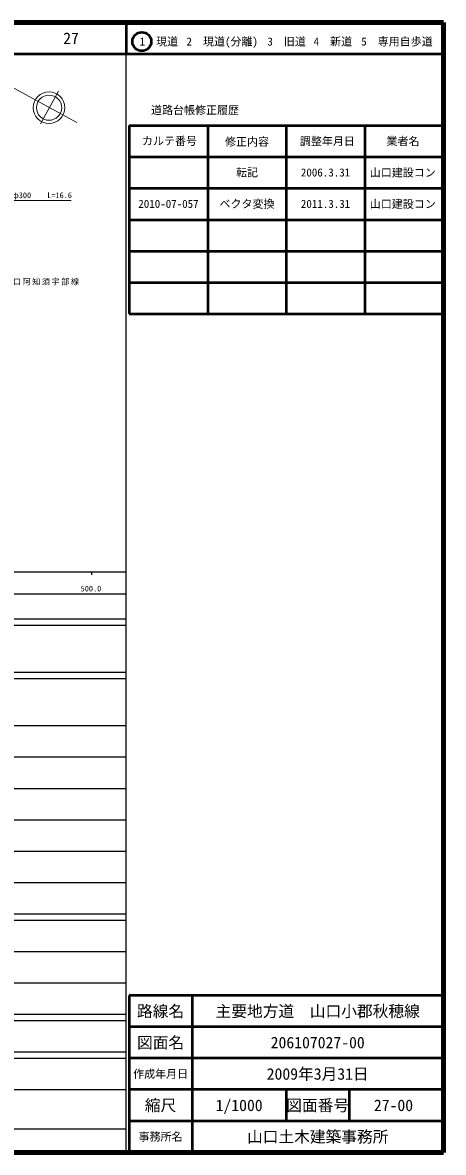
# Model space of a CAD drawing. Units: millimetres, scale not verified. Extents: x 40000 to 680000, y 20000 to 380000.
# Drawn here: x 546090 to 680000, y 20000 to 380000 of the extents above; entities that cross this region are included whole.
import ezdxf
from ezdxf.enums import TextEntityAlignment as Align

# ---------------------------------------------------------------- set-up
doc = ezdxf.new("R2010")
doc.units = ezdxf.units.MM
doc.header["$LTSCALE"] = 1000
for name, color, linetype, lineweight in [('M-BGD', 7, 'Continuous', 25), ('M-BGD-HTXT', 7, 'Continuous', 13), ('M-STR-HTXT', 7, 'Continuous', 13), ('M-TTL', 2, 'Continuous', 140), ('M-TTL-BAND', 7, 'Continuous', 25), ('M-TTL-FRAM', 2, 'Continuous', 50), ('M-TTL-LINE', 7, 'Continuous', 50)]:
    doc.layers.add(name, color=color, linetype=linetype, lineweight=lineweight)
doc.layers.add('M-TTL-TXT', color=7, linetype='Continuous')
doc.styles.add('ＭＳ ゴシック', font='')
doc.styles.get('ＭＳ ゴシック').set_extended_font_data('MS Gothic')

msp = doc.modelspace()

# ---------------------------------------------------------------- linework, layer by layer
at = {"layer": 'M-BGD-HTXT'}
for p, q in [((563348, 348160), (541423, 360173)), ((551751, 347696), (557525, 358157))]:
    msp.add_line(p, q, dxfattribs=at)
for radius in [5016, 4013]:
    msp.add_circle((554505, 352883), radius, dxfattribs=at)
at = {"layer": 'M-STR-HTXT'}
msp.add_line((530094, 323316), (561544, 323316), dxfattribs=at)
at = {"layer": 'M-TTL'}
for p, q in [((680000, 380000), (40000, 380000)), ((680000, 20000), (680000, 380000)), ((40000, 20000), (680000, 20000))]:
    msp.add_line(p, q, dxfattribs=at)
at = {"layer": 'M-TTL-BAND'}
for p, q in [((579000, 20000), (579000, 370000)), ((40000, 205000), (579000, 205000)), ((568000, 205000), (568000, 204000)), ((68000, 198000), (579000, 198000)), ((40000, 190000), (579000, 190000)), ((40000, 188000), (579000, 188000)), ((40000, 173000), (579000, 173000)), ((40000, 171000), (579000, 171000)), ((40000, 156000), (579000, 156000)), ((46000, 146000), (579000, 146000)), ((52000, 136000), (579000, 136000)), ((46000, 126000), (579000, 126000)), ((52000, 116000), (579000, 116000)), ((46000, 106000), (579000, 106000)), ((40000, 96000), (579000, 96000)), ((40000, 94000), (579000, 94000)), ((49000, 84000), (579000, 84000)), ((40000, 74000), (579000, 74000)), ((40000, 64000), (579000, 64000)), ((40000, 62000), (579000, 62000)), ((40000, 52000), (579000, 52000)), ((40000, 50000), (579000, 50000)), ((40000, 40000), (579000, 40000)), ((68000, 27500), (579000, 27500))]:
    msp.add_line(p, q, dxfattribs=at)
at = {"layer": 'M-TTL-FRAM'}
for p, q in [((580000, 347197), (580000, 287197)), ((580000, 347197), (680000, 347197)), ((580000, 287197), (680000, 287197)), ((680000, 70000), (580000, 70000)), ((580000, 70000), (580000, 20000))]:
    msp.add_line(p, q, dxfattribs=at)
at = {"layer": 'M-TTL-LINE'}
for p, q in [((579000, 380000), (579000, 370000)), ((40000, 370000), (680000, 370000)), ((605000, 347197), (605000, 287197)), ((630000, 347197), (630000, 287197)), ((655000, 347197), (655000, 287197)), ((580000, 337197), (680000, 337197)), ((580000, 327197), (680000, 327197)), ((580000, 317197), (680000, 317197)), ((580000, 307197), (680000, 307197)), ((580000, 297197), (680000, 297197)), ((600000, 70000), (600000, 20000)), ((680000, 60000), (580000, 60000)), ((680000, 50000), (580000, 50000)), ((680000, 40000), (580000, 40000)), ((630000, 40000), (630000, 30000)), ((650000, 40000), (650000, 30000)), ((680000, 30000), (580000, 30000))]:
    msp.add_line(p, q, dxfattribs=at)
msp.add_circle((584031, 373958), 3000, dxfattribs=at)

# ---------------------------------------------------------------- texts
at = {"layer": 'M-BGD', "insert": (544528, 296316), "char_height": 1833, "attachment_point": 8, "style": 'ＭＳ ゴシック'}
msp.add_mtext('\\T1.2;一般県道\u3000山口阿知須宇部線', dxfattribs=at)
at = {"layer": 'M-STR-HTXT', "style": 'ＭＳ ゴシック'}
msp.add_text('ヒューム管φ300\u3000\u3000L=16.6', height=1833, dxfattribs=at).set_placement((545919, 323516), align=Align.BOTTOM_CENTER)
at = {"layer": 'M-TTL-BAND', "style": 'ＭＳ ゴシック'}
msp.add_text('500.0', height=1833, dxfattribs=at).set_placement((567844, 198195), align=Align.BOTTOM_CENTER)
at = {"layer": 'M-TTL-TXT', "style": 'ＭＳ ゴシック'}
for s, height, p in [('27', 3666, (561497, 375000)), ('1\u3000現道', 2566, (589448, 373958)), ('2\u3000現道(分離)', 2566, (609619, 373958)), ('3\u3000旧道', 2566, (630121, 373958)), ('4\u3000新道', 2566, (644824, 373958)), ('5\u3000専用自歩道', 2566, (665228, 373958)), ('道路台帳修正履歴', 2566, (600968, 352113)), ('カルテ番号', 2566, (592839, 342277)), ('修正内容', 2566, (617509, 342023)), ('調整年月日', 2566, (643089, 342197)), ('業者名', 2566, (667134, 342197)), ('転記', 2566, (617500, 332245)), ('2006.3.31', 2566, (642500, 332245)), ('山口建設コン', 2566, (667077, 332189)), ('2010-07-057', 2566, (592500, 322245)), ('ベクタ変換', 2566, (617500, 322245)), ('2011.3.31', 2566, (642500, 322245)), ('山口建設コン', 2566, (667077, 322189)), ('路線名', 3666, (590000, 65000)), ('路線名', 3666, (590000, 65000)), ('主要地方道\u3000山口小郡秋穂線', 3666, (640000, 65000)), ('図面名', 3666, (590000, 55000)), ('図面名', 3666, (590000, 55000)), ('206107027-00', 3666, (640000, 55000)), ('2009年3月31日', 3666, (640000, 45000)), ('作成年月日', 2566, (590000, 45000)), ('作成年月日', 2566, (590000, 45000)), ('縮尺', 3666, (590000, 35000)), ('縮尺', 3666, (590000, 35000)), ('1/1000', 3666, (615000, 35000)), ('図面番号', 3666, (640000, 35000)), ('図面番号', 3666, (640000, 35000)), ('27-00', 3666, (664125, 35000)), ('事務所名', 2566, (590000, 25000)), ('事務所名', 2566, (590000, 25000)), ('山口土木建築事務所', 3666, (640000, 25000))]:
    msp.add_text(s, height=height, dxfattribs=at).set_placement(p, align=Align.MIDDLE_CENTER)

doc.saveas('drawing.dxf')
